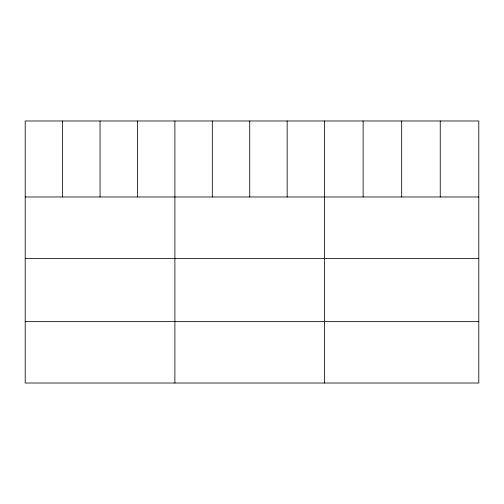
<?xml version="1.0" encoding="UTF-8"?>
<svg xmlns="http://www.w3.org/2000/svg" width="504" height="504" viewBox="0 0 504 504"><rect width="100%" height="100%" fill="white"/><g stroke="black" fill="none" stroke-linecap="round" stroke-linejoin="round"><path stroke-width="0.76" d="M478.8 196.982L478.8 383.027L25.2 383.027L25.2 120.973L478.8 120.973L478.8 196.982L25.2 196.982M25.2 258.376L478.8 258.376M25.2 321.634L478.8 321.634M440.244 120.973L440.244 196.982M401.688 120.973L401.688 196.982M363.132 120.973L363.132 196.982M324.576 120.973L324.576 383.027M287.154 120.973L287.154 196.982M249.732 120.973L249.732 196.982M212.31 120.973L212.31 196.982M174.888 120.973L174.888 383.027M137.466 120.973L137.466 196.982M100.044 120.973L100.044 196.982M62.622 120.973L62.622 196.982"/></g></svg>
